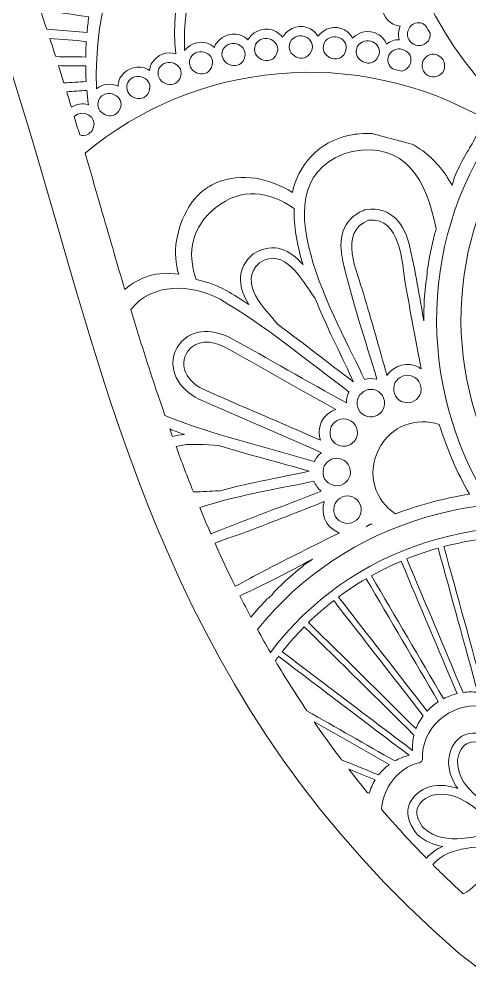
# Model space of a CAD drawing. Extents: x 13 to 948, y -975 to -268.
# Drawn here: x 94.3 to 159.5, y -739.2 to -599.6 of the extents above; entities that cross this region are included whole.
import ezdxf

# ---------------------------------------------------------------- set-up
doc = ezdxf.new("R2010")
doc.units = 0
doc.header["$MEASUREMENT"] = 0
doc.layers.add('Layer 1', color=7, linetype='Continuous', lineweight=0)

msp = doc.modelspace()

# ---------------------------------------------------------------- linework, layer by layer
at = {"layer": 'Layer 1'}
for points, knots in [([(937.67, -754.37), (937.67, -754.37), (937.67, -757.13), (937.67, -757.13), (937.67, -757.13), (936.53, -757.13), (936.53, -757.13), (936.53, -757.13), (936.53, -754.98), (936.53, -754.98), (936.53, -754.98), (936.45, -754.98), (936.45, -754.98), (936.45, -754.98), (936.45, -773.13), (936.45, -773.13), (936.45, -773.13), (936.42, -773.23), (936.42, -773.23), (936.42, -773.23), (936.42, -754.98), (936.42, -754.98), (936.42, -754.98), (930.74, -754.98), (930.74, -754.98), (930.74, -754.98), (930.74, -753.84), (930.74, -753.84), (930.74, -753.84), (937.24, -753.85), (937.24, -753.85), (937.24, -753.85), (937.24, -268.13), (937.24, -268.13), (937.24, -268.13), (585.77, -268.13), (585.77, -268.13), (585.77, -268.13), (585.77, -267.8), (585.77, -267.8), (585.77, -267.8), (584.81, -267.8), (584.81, -267.8), (584.81, -267.8), (584.81, -272.14), (584.81, -272.14), (584.81, -272.14), (583.68, -272.14), (583.68, -272.14), (583.68, -272.14), (583.68, -267.8), (583.68, -267.8), (583.68, -267.8), (233.17, -267.8), (233.17, -267.8), (233.17, -267.8), (233.17, -267.7), (233.17, -267.7), (233.17, -267.7), (231.67, -267.7), (231.67, -267.7), (231.67, -267.7), (231.67, -267.62), (231.67, -267.62), (231.67, -267.62), (194.12, -267.62), (194.12, -267.62), (189.36, -267.62), (184.7, -268.72), (180.48, -270.81), (180.33, -270.79), (180.19, -270.76), (180.05, -270.72), (180.01, -270.84), (179.96, -270.97), (179.92, -271.1), (178.75, -271.71), (177.61, -272.4), (176.52, -273.16), (171.9, -276.4), (165.53, -281), (157.98, -286.83), (75.27, -358.42), (123.19, -457.39), (13.49, -510.82), (123.19, -564.25), (75.27, -663.23), (157.98, -734.81), (165.57, -740.66), (171.95, -745.28), (176.58, -748.52), (181.7, -752.1), (187.79, -754.02), (194.04, -754.02), (194.04, -754.02), (231.67, -754.02), (231.67, -754.02), (231.67, -754.02), (231.67, -749.56), (231.67, -749.56), (231.67, -749.56), (232.61, -749.56), (232.61, -749.56), (232.61, -749.56), (232.61, -753.99), (232.61, -753.99), (232.61, -753.99), (583.68, -753.99), (583.68, -753.99), (583.68, -753.99), (583.68, -749.46), (583.68, -749.46), (583.68, -749.46), (584.81, -749.46), (584.81, -749.46), (584.81, -749.46), (584.81, -753.99), (584.81, -753.99), (584.81, -753.99), (584.25, -753.99), (584.25, -753.99), (584.25, -753.99), (584.25, -754), (584.25, -754), (578.12, -754.03), (573.17, -759.01), (573.17, -765.14), (573.17, -765.14), (573.17, -974.54), (573.17, -974.54), (573.17, -974.54), (584.25, -974.54), (584.25, -974.54), (584.25, -974.54), (584.25, -974.64), (584.25, -974.64), (584.25, -974.64), (584.94, -974.64), (584.94, -974.64), (584.94, -974.64), (588.59, -974.85), (594.96, -974.85), (596.36, -974.85), (597.89, -974.84), (599.54, -974.82), (600.97, -974.8), (602.48, -974.76), (604.08, -974.72), (621.83, -974.22), (649.87, -972.03), (679.28, -964.28), (679.8, -964.13), (680.33, -963.99), (680.87, -963.84), (682.82, -963.32), (684.78, -962.76), (686.73, -962.19), (687.31, -962.01), (687.91, -961.84), (688.49, -961.67), (694.87, -959.73), (701.26, -957.52), (707.58, -955), (709.47, -954.25), (711.33, -953.47), (713.2, -952.67), (717.19, -950.94), (721.12, -949.09), (725.02, -947.08), (726.08, -946.52), (727.16, -945.97), (728.22, -945.39), (729.98, -944.44), (731.72, -943.46), (733.45, -942.44), (734.35, -941.91), (735.25, -941.38), (736.15, -940.83), (736.98, -940.33), (737.8, -939.81), (738.62, -939.29), (739.95, -938.45), (741.26, -937.6), (742.54, -936.72), (749.1, -932.28), (755.33, -927.32), (761.12, -921.8), (761.12, -921.8), (764.53, -925.23), (771.38, -930.35), (774.03, -932.34), (777.18, -934.57), (780.85, -936.94), (784.86, -939.56), (789.49, -942.35), (794.74, -945.2), (799.76, -947.93), (805.32, -950.7), (811.46, -953.4), (811.84, -953.56), (812.22, -953.72), (812.6, -953.89), (813.4, -954.24), (814.21, -954.58), (815.04, -954.93), (816.42, -955.51), (817.84, -956.1), (819.29, -956.66), (819.88, -956.9), (820.46, -957.13), (821.04, -957.36), (822.57, -957.95), (824.11, -958.54), (825.7, -959.11), (826.6, -959.44), (827.51, -959.77), (828.44, -960.1), (852.72, -968.64), (883.55, -975.22), (920.95, -975.22), (925.99, -975.22), (931.16, -975.1), (936.45, -974.85), (936.45, -974.85), (936.44, -957.65), (936.44, -957.65), (936.44, -957.65), (936.44, -957.65), (936.45, -957.65), (936.45, -957.65), (936.45, -974.85), (936.45, -974.85), (936.45, -974.85), (936.53, -974.85), (936.53, -974.85), (936.53, -974.85), (936.53, -965.78), (936.53, -965.78), (936.53, -965.78), (937.67, -965.78), (937.67, -965.78), (937.67, -965.78), (937.67, -974.85), (937.67, -974.85), (937.67, -974.85), (947.59, -974.85), (947.59, -974.85), (947.59, -974.85), (947.59, -765.45), (947.59, -765.45), (947.59, -759.71), (943.24, -754.98), (937.67, -754.37)], [0, 0, 0, 0, 1, 1, 1, 2, 2, 2, 3, 3, 3, 4, 4, 4, 5, 5, 5, 6, 6, 6, 7, 7, 7, 8, 8, 8, 9, 9, 9, 10, 10, 10, 11, 11, 11, 12, 12, 12, 13, 13, 13, 14, 14, 14, 15, 15, 15, 16, 16, 16, 17, 17, 17, 18, 18, 18, 19, 19, 19, 20, 20, 20, 21, 21, 21, 22, 22, 22, 23, 23, 23, 24, 24, 24, 25, 25, 25, 26, 26, 26, 27, 27, 27, 28, 28, 28, 29, 29, 29, 30, 30, 30, 31, 31, 31, 32, 32, 32, 33, 33, 33, 34, 34, 34, 35, 35, 35, 36, 36, 36, 37, 37, 37, 38, 38, 38, 39, 39, 39, 40, 40, 40, 41, 41, 41, 42, 42, 42, 43, 43, 43, 44, 44, 44, 45, 45, 45, 46, 46, 46, 47, 47, 47, 48, 48, 48, 49, 49, 49, 50, 50, 50, 51, 51, 51, 52, 52, 52, 53, 53, 53, 54, 54, 54, 55, 55, 55, 56, 56, 56, 57, 57, 57, 58, 58, 58, 59, 59, 59, 60, 60, 60, 61, 61, 61, 62, 62, 62, 63, 63, 63, 64, 64, 64, 65, 65, 65, 66, 66, 66, 67, 67, 67, 68, 68, 68, 69, 69, 69, 70, 70, 70, 71, 71, 71, 72, 72, 72, 73, 73, 73, 74, 74, 74, 75, 75, 75, 76, 76, 76, 77, 77, 77, 78, 78, 78, 79, 79, 79, 80, 80, 80, 81, 81, 81, 82, 82, 82, 83, 83, 83, 84, 84, 84, 84]), ([(224.87, -540.91), (224.67, -540.76), (224.47, -540.6), (224.28, -540.45), (223.26, -539.67), (222.25, -538.88), (221.24, -538.09), (221.24, -538.07), (221.21, -538.07), (221.21, -538.06), (221.16, -538.04), (221.13, -538.03), (221.09, -538.01), (221.08, -538.01), (221.08, -538.01), (221.08, -538.01), (220.25, -537.63), (219.57, -537.41), (219.17, -537.29), (219.17, -537.29), (219.13, -537.29), (219.13, -537.29), (218.95, -537.23), (218.83, -537.2), (218.78, -537.19), (218.76, -537.19), (218.75, -537.18), (218.75, -537.18), (217.9, -536.96), (217.1, -536.85), (216.37, -536.82), (215.66, -536.78), (215, -536.82), (214.42, -536.9), (212.82, -537.12), (211.76, -537.63), (211.58, -537.73), (211.57, -537.73), (211.57, -537.74), (211.55, -537.75), (211.55, -537.74), (211.55, -537.74), (211.55, -537.74), (209.74, -538.54), (208.15, -539.82), (206.98, -541.55), (204.77, -538.31), (201.21, -535.86), (197.28, -535.86), (197.12, -535.86), (196.97, -535.86), (196.82, -535.86), (196.51, -535.88), (196.2, -535.91), (195.89, -535.96), (195.73, -535.99), (195.58, -536.01), (195.42, -536.04), (195.41, -536.04), (195.41, -536.03), (195.4, -536.05), (194.57, -536.22), (193.86, -536.51), (193.3, -536.79), (192.57, -537.16), (192.1, -537.51), (192, -537.6), (191.99, -537.61), (191.98, -537.62), (191.98, -537.62), (191.98, -537.62), (191.97, -537.63), (191.97, -537.63), (189.21, -539.6), (187.04, -542.96), (186.79, -546.15), (178.52, -540.79), (167.28, -550.46), (171.46, -559.39), (169.04, -559.28), (166.34, -560.13), (164.15, -561.61), (164.08, -561.65), (164.02, -561.69), (163.94, -561.73), (163.93, -561.73), (163.91, -561.75), (163.9, -561.76), (163.88, -561.77), (163.84, -561.79), (163.82, -561.81), (162.64, -562.55), (161.81, -563.47), (161.21, -564.35), (160.71, -565.1), (160.38, -565.81), (160.18, -566.35), (159.95, -566.95), (159.87, -567.34), (159.87, -567.34), (159.87, -567.34), (159.9, -567.33), (159.9, -567.33), (158.86, -571.47), (160.83, -575.74), (163.91, -578.62), (161.67, -579.7), (159.99, -581.4), (158.95, -583.48), (158.95, -583.48), (158.81, -583.76), (158.81, -583.76), (158.81, -583.76), (158.81, -583.77), (158.8, -583.79), (158.79, -583.81), (158.78, -583.84), (158.77, -583.86), (158.76, -583.89), (158.74, -583.91), (158.73, -583.95), (158.71, -584.01), (158.68, -584.1), (158.64, -584.18), (158.39, -584.92), (157.89, -586.57), (157.8, -588.55), (157.8, -588.55), (157.8, -588.85), (157.8, -588.85), (157.75, -590.35), (157.96, -592.02), (158.66, -593.62), (158.66, -593.62), (158.67, -593.63), (158.67, -593.63), (160.34, -597.46), (164.88, -600.95), (175.77, -601.02), (175.6, -601.14), (175.42, -601.24), (175.25, -601.35), (175.11, -601.44), (174.97, -601.53), (174.84, -601.63), (173.85, -602.27), (172.95, -602.9), (172.12, -603.52), (171.76, -603.8), (171.42, -604.06), (171.09, -604.33), (169.45, -605.62), (168.16, -606.82), (167.17, -607.83), (166.95, -608.05), (166.75, -608.25), (166.56, -608.45), (166.46, -608.56), (166.36, -608.67), (166.27, -608.76), (165.29, -609.83), (164.77, -610.54), (164.67, -610.69), (164.67, -610.71), (164.66, -610.71), (164.66, -610.71), (164.66, -610.71), (164.66, -610.72), (164.66, -610.72), (164.42, -610.99), (164.18, -611.27), (163.96, -611.56), (143.54, -591.73), (142.85, -558.25), (164.21, -538.58), (181.39, -522.76), (206.4, -521.95), (224.87, -533.69), (224.87, -533.69), (224.87, -540.91), (224.87, -540.91)], [0, 0, 0, 0, 1, 1, 1, 2, 2, 2, 3, 3, 3, 4, 4, 4, 5, 5, 5, 6, 6, 6, 7, 7, 7, 8, 8, 8, 9, 9, 9, 10, 10, 10, 11, 11, 11, 12, 12, 12, 13, 13, 13, 14, 14, 14, 15, 15, 15, 16, 16, 16, 17, 17, 17, 18, 18, 18, 19, 19, 19, 20, 20, 20, 21, 21, 21, 22, 22, 22, 23, 23, 23, 24, 24, 24, 25, 25, 25, 26, 26, 26, 27, 27, 27, 28, 28, 28, 29, 29, 29, 30, 30, 30, 31, 31, 31, 32, 32, 32, 33, 33, 33, 34, 34, 34, 35, 35, 35, 36, 36, 36, 37, 37, 37, 38, 38, 38, 39, 39, 39, 40, 40, 40, 41, 41, 41, 42, 42, 42, 43, 43, 43, 44, 44, 44, 45, 45, 45, 46, 46, 46, 47, 47, 47, 48, 48, 48, 49, 49, 49, 50, 50, 50, 51, 51, 51, 52, 52, 52, 53, 53, 53, 54, 54, 54, 55, 55, 55, 56, 56, 56, 57, 57, 57, 58, 58, 58, 59, 59, 59, 60, 60, 60, 60]), ([(116.94, -604.58), (115.67, -604.18), (114.3, -604.71), (113.56, -605.82), (113.49, -605.88), (113.44, -605.96), (113.4, -606.06), (113.27, -606.36), (113.2, -606.67), (113.16, -606.99), (113.09, -606.95), (113.03, -606.9), (112.97, -606.86), (111.55, -606.07), (109.9, -606.59), (109.03, -607.87), (108.96, -607.92), (108.91, -607.99), (108.87, -608.1), (108.71, -608.48), (108.63, -608.87), (108.6, -609.27), (107.54, -608.76), (106.36, -608.94), (105.49, -609.63), (104.49, -586.21), (121.46, -563.76), (144.29, -558.41), (143.86, -559.43), (143.98, -560.62), (144.76, -561.52), (144.4, -561.64), (144.05, -561.83), (143.73, -562.07), (142.58, -563.2), (142.43, -565.05), (143.55, -566.27), (143.63, -566.36), (143.73, -566.43), (143.82, -566.5), (143.52, -566.63), (143.25, -566.78), (142.99, -566.99), (141.96, -568.01), (141.74, -569.6), (142.52, -570.8), (126.53, -573.45), (115.23, -588.47), (116.94, -604.58)], [0, 0, 0, 0, 1, 1, 1, 2, 2, 2, 3, 3, 3, 4, 4, 4, 5, 5, 5, 6, 6, 6, 7, 7, 7, 8, 8, 8, 9, 9, 9, 10, 10, 10, 11, 11, 11, 12, 12, 12, 13, 13, 13, 14, 14, 14, 15, 15, 15, 16, 16, 16, 16]), ([(146.18, -601.71), (144.93, -601.01), (143.48, -601.34), (142.56, -602.32), (142.3, -601.82), (141.9, -601.4), (141.4, -601.12), (140.02, -600.36), (138.42, -600.83), (137.54, -602.03), (137.28, -601.6), (136.92, -601.24), (136.48, -600.98), (135.07, -600.21), (133.4, -600.72), (132.54, -602), (132.49, -602.05), (132.44, -602.12), (132.39, -602.19), (132.15, -601.86), (131.84, -601.56), (131.46, -601.35), (130.06, -600.58), (128.39, -601.08), (127.53, -602.36), (127.47, -602.42), (127.42, -602.49), (127.39, -602.56), (127.2, -602.38), (126.99, -602.2), (126.76, -602.07), (125.34, -601.29), (123.69, -601.81), (122.82, -603.09), (122.75, -603.14), (122.7, -603.21), (122.66, -603.31), (122.61, -603.43), (122.59, -603.54), (122.55, -603.65), (122.4, -603.51), (122.23, -603.39), (122.05, -603.28), (120.71, -602.54), (119.14, -602.96), (118.24, -604.08), (117.52, -589.35), (128.01, -575.44), (142.4, -572.19), (141.58, -573.32), (141.57, -574.89), (142.56, -575.98), (142.74, -576.17), (142.94, -576.32), (143.14, -576.45), (143.05, -576.51), (142.96, -576.57), (142.86, -576.65), (141.71, -577.78), (141.56, -579.62), (142.68, -580.84), (142.89, -581.07), (143.14, -581.25), (143.42, -581.4), (142.3, -582.53), (142.15, -584.36), (143.26, -585.56), (143.58, -585.93), (143.99, -586.17), (144.43, -586.33), (143.3, -587.45), (143.16, -589.27), (144.26, -590.49), (144.64, -590.9), (145.13, -591.18), (145.63, -591.32), (144.76, -592.46), (144.71, -594.07), (145.73, -595.19), (146.15, -595.65), (146.7, -595.94), (147.29, -596.07), (146.61, -597.18), (146.66, -598.63), (147.58, -599.63), (148.07, -600.18), (148.75, -600.48), (149.45, -600.56), (149.18, -601.19), (149.13, -601.88), (149.31, -602.53), (148.64, -602.53), (147.99, -602.76), (147.47, -603.18), (147.21, -602.57), (146.79, -602.04), (146.18, -601.71)], [0, 0, 0, 0, 1, 1, 1, 2, 2, 2, 3, 3, 3, 4, 4, 4, 5, 5, 5, 6, 6, 6, 7, 7, 7, 8, 8, 8, 9, 9, 9, 10, 10, 10, 11, 11, 11, 12, 12, 12, 13, 13, 13, 14, 14, 14, 15, 15, 15, 16, 16, 16, 17, 17, 17, 18, 18, 18, 19, 19, 19, 20, 20, 20, 21, 21, 21, 22, 22, 22, 23, 23, 23, 24, 24, 24, 25, 25, 25, 26, 26, 26, 27, 27, 27, 28, 28, 28, 29, 29, 29, 30, 30, 30, 31, 31, 31, 32, 32, 32, 32]), ([(215.69, -596.46), (215.9, -597.78), (216.16, -599.08), (216.48, -600.38), (198.47, -595.03), (178.8, -600.92), (167.28, -616.02), (155.71, -631.17), (155.42, -651.88), (165.44, -667.77), (164.11, -667.82), (162.78, -667.92), (161.46, -668.06), (151.3, -650.64), (152.62, -628.38), (165.48, -612.61), (177.53, -597.81), (197.33, -591.71), (215.69, -596.46)], [0, 0, 0, 0, 1, 1, 1, 2, 2, 2, 3, 3, 3, 4, 4, 4, 5, 5, 5, 6, 6, 6, 6]), ([(95.71, -593.61), (98.79, -594.32), (101.88, -595.03), (104.97, -595.74), (104.8, -596.47), (104.67, -597.21), (104.54, -597.96), (102.62, -597.66), (100.71, -597.36), (98.79, -597.06), (97.98, -596.94), (97.64, -598.19), (98.46, -598.32), (100.43, -598.63), (102.4, -598.94), (104.36, -599.24), (104.27, -599.99), (104.17, -600.74), (104.11, -601.49), (104.11, -601.49), (98.27, -601), (98.27, -601), (97.45, -598.54), (96.6, -596.07), (95.71, -593.61)], [0, 0, 0, 0, 1, 1, 1, 2, 2, 2, 3, 3, 3, 4, 4, 4, 5, 5, 5, 6, 6, 6, 7, 7, 7, 8, 8, 8, 8]), ([(153.22, -603), (152.53, -603.59), (151.45, -603.48), (150.87, -602.8), (150.27, -602.07), (150.42, -601.09), (151.06, -600.45), (151.78, -599.88), (152.59, -600.02), (153.13, -600.47), (153.34, -600.86), (153.56, -601.23), (153.78, -601.6), (153.85, -602.08), (153.71, -602.59), (153.22, -603)], [0, 0, 0, 0, 1, 1, 1, 2, 2, 2, 3, 3, 3, 4, 4, 4, 5, 5, 5, 5]), ([(131.55, -604.62), (130.66, -606.57), (127.68, -605.22), (128.49, -603.24), (129.53, -601.4), (132.44, -602.66), (131.55, -604.62)], [0, 0, 0, 0, 1, 1, 1, 2, 2, 2, 2]), ([(136.56, -604.25), (135.68, -606.2), (132.7, -604.86), (133.51, -602.88), (134.54, -601.04), (137.45, -602.29), (136.56, -604.25)], [0, 0, 0, 0, 1, 1, 1, 2, 2, 2, 2]), ([(141.47, -604.39), (140.59, -606.33), (137.61, -604.98), (138.43, -603.02), (139.46, -601.17), (142.37, -602.43), (141.47, -604.39)], [0, 0, 0, 0, 1, 1, 1, 2, 2, 2, 2]), ([(98.71, -602.34), (100.47, -602.48), (102.24, -602.63), (103.99, -602.78), (103.95, -603.52), (103.92, -604.29), (103.91, -605.04), (102.47, -605.02), (101.01, -605.01), (99.57, -604.98), (99.29, -604.1), (99, -603.22), (98.71, -602.34)], [0, 0, 0, 0, 1, 1, 1, 2, 2, 2, 3, 3, 3, 4, 4, 4, 4]), ([(126.84, -605.34), (125.95, -607.28), (122.97, -605.94), (123.78, -603.96), (124.82, -602.13), (127.72, -603.38), (126.84, -605.34)], [0, 0, 0, 0, 1, 1, 1, 2, 2, 2, 2]), ([(146.27, -604.97), (145.37, -606.92), (142.4, -605.57), (143.21, -603.59), (144.24, -601.76), (147.16, -603), (146.27, -604.97)], [0, 0, 0, 0, 1, 1, 1, 2, 2, 2, 2]), ([(147.79, -604.77), (148.82, -602.93), (151.73, -604.18), (150.84, -606.15), (150.58, -606.73), (150.11, -607.02), (149.63, -607.09), (149.22, -606.97), (148.8, -606.87), (148.38, -606.76), (147.79, -606.36), (147.44, -605.63), (147.79, -604.77)], [0, 0, 0, 0, 1, 1, 1, 2, 2, 2, 3, 3, 3, 4, 4, 4, 4]), ([(106.1, -626.81), (105.35, -624.2), (104.6, -621.59), (103.83, -618.98), (119.66, -605.63), (143.08, -603.19), (161.98, -614.18), (161.37, -615.05), (160.8, -615.93), (160.24, -616.83), (160.22, -616.88), (160.2, -616.94), (160.18, -616.99), (160, -617.42), (159.69, -617.77), (159.5, -618.2), (159.39, -618.44), (159.25, -618.67), (159.07, -618.89), (159.06, -618.92), (159.04, -618.93), (159.02, -618.95), (158.38, -620.12), (157.79, -621.31), (157.24, -622.53), (157.24, -622.68), (157.21, -622.83), (157.18, -622.97), (157.13, -623.19), (157.04, -623.41), (156.95, -623.6), (156.59, -622.96), (156.23, -622.36), (155.84, -621.82), (155.12, -620.81), (154.34, -619.98), (153.54, -619.3), (152.76, -618.62), (151.96, -618.08), (151.16, -617.66), (150.44, -617.47), (149.73, -617.28), (149.02, -617.09), (147.8, -616.77), (146.58, -616.44), (145.37, -616.11), (145.37, -616.1), (145.35, -616.11), (145.34, -616.1), (145.34, -616.1), (145.21, -616.1), (145.21, -616.1), (145.2, -616.1), (145.2, -616.1), (145.2, -616.1), (144.31, -616.07), (143.61, -616.13), (143.21, -616.19), (143.21, -616.19), (143.17, -616.19), (143.17, -616.19), (142.99, -616.21), (142.87, -616.22), (142.81, -616.24), (142.8, -616.25), (142.79, -616.25), (142.79, -616.25), (141.94, -616.37), (141.17, -616.57), (140.5, -616.83), (139.84, -617.06), (139.27, -617.34), (138.78, -617.64), (137.41, -618.45), (136.66, -619.31), (136.52, -619.47), (136.51, -619.47), (136.52, -619.48), (136.51, -619.49), (136.5, -619.49), (136.5, -619.49), (136.5, -619.49), (135.18, -620.9), (134.24, -622.66), (133.83, -624.66), (130.61, -622.58), (126.47, -621.72), (122.92, -623.22), (122.78, -623.28), (122.64, -623.34), (122.51, -623.4), (122.23, -623.54), (121.97, -623.68), (121.71, -623.84), (121.58, -623.92), (121.45, -624), (121.31, -624.09), (121.3, -624.09), (121.3, -624.09), (121.3, -624.1), (120.61, -624.58), (120.08, -625.12), (119.69, -625.58), (119.17, -626.19), (118.89, -626.69), (118.83, -626.8), (118.82, -626.81), (118.81, -626.82), (118.81, -626.82), (118.81, -626.82), (118.81, -626.84), (118.81, -626.84), (117.06, -629.67), (116.39, -633.53), (117.38, -636.49), (114.35, -635.96), (111.63, -636.92), (109.56, -638.68), (108.39, -634.71), (107.24, -630.74), (106.1, -626.81)], [0, 0, 0, 0, 1, 1, 1, 2, 2, 2, 3, 3, 3, 4, 4, 4, 5, 5, 5, 6, 6, 6, 7, 7, 7, 8, 8, 8, 9, 9, 9, 10, 10, 10, 11, 11, 11, 12, 12, 12, 13, 13, 13, 14, 14, 14, 15, 15, 15, 16, 16, 16, 17, 17, 17, 18, 18, 18, 19, 19, 19, 20, 20, 20, 21, 21, 21, 22, 22, 22, 23, 23, 23, 24, 24, 24, 25, 25, 25, 26, 26, 26, 27, 27, 27, 28, 28, 28, 29, 29, 29, 30, 30, 30, 31, 31, 31, 32, 32, 32, 33, 33, 33, 34, 34, 34, 35, 35, 35, 36, 36, 36, 37, 37, 37, 38, 38, 38, 39, 39, 39, 40, 40, 40, 40]), ([(122.12, -606.54), (121.24, -608.5), (118.26, -607.15), (119.07, -605.17), (120.11, -603.33), (123.01, -604.58), (122.12, -606.54)], [0, 0, 0, 0, 1, 1, 1, 2, 2, 2, 2]), ([(155.6, -607.3), (154.96, -607.98), (153.92, -608.21), (153.16, -607.51), (152.54, -606.94), (152.45, -605.97), (152.95, -605.29), (154.27, -603.54), (156.7, -605.52), (155.6, -607.3)], [0, 0, 0, 0, 1, 1, 1, 2, 2, 2, 3, 3, 3, 3]), ([(117.57, -608.08), (116.69, -610.03), (113.71, -608.68), (114.52, -606.71), (115.56, -604.86), (118.46, -606.12), (117.57, -608.08)], [0, 0, 0, 0, 1, 1, 1, 2, 2, 2, 2]), ([(99.99, -606.29), (101.29, -606.31), (102.6, -606.33), (103.91, -606.34), (103.92, -607.09), (103.94, -607.84), (103.98, -608.6), (102.91, -608.66), (101.84, -608.72), (100.76, -608.78), (100.51, -607.95), (100.25, -607.12), (99.99, -606.29)], [0, 0, 0, 0, 1, 1, 1, 2, 2, 2, 3, 3, 3, 4, 4, 4, 4]), ([(113.04, -610.12), (112.16, -612.07), (109.18, -610.72), (110, -608.75), (111.03, -606.9), (113.93, -608.16), (113.04, -610.12)], [0, 0, 0, 0, 1, 1, 1, 2, 2, 2, 2]), ([(101.16, -610.06), (102.13, -610), (103.11, -609.94), (104.08, -609.89), (104.14, -610.57), (104.22, -611.26), (104.3, -611.95), (103.46, -611.68), (102.57, -611.85), (101.85, -612.32), (101.62, -611.57), (101.39, -610.81), (101.16, -610.06)], [0, 0, 0, 0, 1, 1, 1, 2, 2, 2, 3, 3, 3, 4, 4, 4, 4]), ([(108.86, -612.6), (107.97, -614.55), (105, -613.2), (105.81, -611.23), (106.84, -609.39), (109.75, -610.65), (108.86, -612.6)], [0, 0, 0, 0, 1, 1, 1, 2, 2, 2, 2]), ([(103.05, -616.32), (102.78, -615.43), (102.52, -614.54), (102.25, -613.65), (103.46, -612.48), (105.78, -613.67), (104.96, -615.46), (104.88, -615.64), (104.78, -615.78), (104.67, -615.91), (104.52, -616.01), (104.39, -616.12), (104.25, -616.23), (103.88, -616.42), (103.45, -616.44), (103.05, -616.32)], [0, 0, 0, 0, 1, 1, 1, 2, 2, 2, 3, 3, 3, 4, 4, 4, 5, 5, 5, 5]), ([(150.86, -632.59), (150.07, -629.17), (148.26, -626.73), (144.51, -627.1), (144.34, -627.11), (144.23, -627.17), (144.13, -627.25), (140.97, -628.57), (140.42, -631.42), (141.14, -634.59), (142.44, -640.34), (144.42, -646.01), (146.06, -651.7), (145.45, -651.55), (144.84, -651.57), (144.26, -651.73), (140.64, -643.58), (127.74, -622.67), (142.49, -618.7), (150.11, -617.26), (153.3, -622.84), (154.64, -629.92), (154.62, -629.99), (154.6, -630.07), (154.58, -630.16), (154.53, -630.34), (154.48, -630.51), (154.41, -630.69), (153.97, -632.42), (153.63, -634.17), (153.37, -635.93), (153.37, -635.93), (153.37, -635.96), (153.37, -635.96), (153.36, -636.33), (153.34, -636.68), (153.29, -637.04), (153.27, -637.17), (153.23, -637.31), (153.18, -637.44), (152.96, -639.35), (152.85, -641.27), (152.85, -643.21), (152.25, -639.64), (151.64, -636.09), (150.86, -632.59)], [0, 0, 0, 0, 1, 1, 1, 2, 2, 2, 3, 3, 3, 4, 4, 4, 5, 5, 5, 6, 6, 6, 7, 7, 7, 8, 8, 8, 9, 9, 9, 10, 10, 10, 11, 11, 11, 12, 12, 12, 13, 13, 13, 14, 14, 14, 15, 15, 15, 15]), ([(127.54, -640.87), (126.46, -640.17), (125.36, -639.47), (124.26, -638.82), (122.88, -638.08), (121.4, -637.56), (119.91, -637.26), (118.5, -633.23), (119.32, -629.58), (122.74, -626.84), (126.4, -623.91), (130.46, -624.41), (134.08, -626.97), (134, -629.5), (134.53, -632.27), (135.38, -635.1), (133.49, -633.03), (131.21, -631.7), (128.32, -633.48), (128.22, -633.51), (128.12, -633.57), (128.03, -633.66), (127.93, -633.73), (127.85, -633.81), (127.79, -633.91), (125.58, -636.11), (126.16, -638.6), (127.54, -640.87)], [0, 0, 0, 0, 1, 1, 1, 2, 2, 2, 3, 3, 3, 4, 4, 4, 5, 5, 5, 6, 6, 6, 7, 7, 7, 8, 8, 8, 9, 9, 9, 9]), ([(147.52, -651.14), (146.43, -647.17), (145.29, -643.21), (144.13, -639.25), (143.23, -636.18), (140.41, -630.49), (144.87, -628.64), (149.57, -628.24), (149.65, -634.78), (150.23, -638.03), (150.95, -642.08), (151.68, -646.12), (152.46, -650.17), (152.36, -650.1), (152.26, -650.02), (152.16, -649.96), (150.52, -649.09), (148.55, -649.66), (147.52, -651.14)], [0, 0, 0, 0, 1, 1, 1, 2, 2, 2, 3, 3, 3, 4, 4, 4, 5, 5, 5, 6, 6, 6, 6]), ([(129.06, -634.84), (132.68, -632.37), (135.3, -637.41), (136.98, -639.81), (137.01, -639.86), (137.06, -639.88), (137.1, -639.92), (138.98, -644.58), (141.29, -648.98), (142.69, -652.06), (139.07, -649.36), (135.49, -646.51), (131.81, -643.83), (131.8, -643.83), (131.8, -643.82), (131.8, -643.81), (129.84, -641.54), (125.9, -637.71), (129.06, -634.84)], [0, 0, 0, 0, 1, 1, 1, 2, 2, 2, 3, 3, 3, 4, 4, 4, 5, 5, 5, 6, 6, 6, 6]), ([(110.44, -641.6), (113.57, -637.65), (119.23, -637.91), (123.37, -640.11), (129.95, -643.95), (135.91, -648.98), (142.02, -653.51), (142.01, -653.53), (142.01, -653.54), (142.01, -653.55), (141.99, -653.59), (141.97, -653.61), (141.94, -653.65), (141.74, -654.12), (141.65, -654.61), (141.65, -655.11), (135.97, -652.01), (130.4, -648.72), (124.72, -645.64), (122.14, -644.34), (118.78, -644.33), (117.17, -647.09), (115.42, -650.13), (117.49, -653.17), (120.28, -654.55), (126.18, -657.21), (132.17, -659.66), (138.06, -662.32), (137.67, -662.61), (137.34, -662.99), (137.09, -663.43), (137.07, -663.47), (137.07, -663.49), (137.05, -663.53), (137.04, -663.54), (137.03, -663.56), (137.01, -663.58), (129.82, -661.48), (122.34, -659.76), (115.39, -656.93), (113.61, -651.83), (111.99, -646.71), (110.44, -641.6)], [0, 0, 0, 0, 1, 1, 1, 2, 2, 2, 3, 3, 3, 4, 4, 4, 5, 5, 5, 6, 6, 6, 7, 7, 7, 8, 8, 8, 9, 9, 9, 10, 10, 10, 11, 11, 11, 12, 12, 12, 13, 13, 13, 14, 14, 14, 14]), ([(137.91, -660.53), (132.23, -657.99), (126.47, -655.63), (120.81, -653.07), (118.77, -652.07), (117.19, -649.78), (118.69, -647.63), (119.85, -645.94), (122.18, -646.1), (123.84, -646.93), (129.31, -649.9), (134.67, -653.06), (140.13, -656.06), (139.3, -656.34), (138.56, -656.91), (138.1, -657.72), (138.08, -657.76), (138.09, -657.78), (138.08, -657.81), (138.06, -657.84), (138.03, -657.87), (138.01, -657.9), (137.65, -658.76), (137.63, -659.7), (137.91, -660.53)], [0, 0, 0, 0, 1, 1, 1, 2, 2, 2, 3, 3, 3, 4, 4, 4, 5, 5, 5, 6, 6, 6, 7, 7, 7, 8, 8, 8, 8]), ([(148.69, -652.2), (149.22, -651.34), (150.18, -650.86), (151.2, -651.24), (152.28, -651.66), (152.79, -652.95), (152.28, -653.99), (151.79, -654.97), (150.58, -655.37), (149.6, -654.89), (148.55, -654.36), (148.29, -653.23), (148.69, -652.2)], [0, 0, 0, 0, 1, 1, 1, 2, 2, 2, 3, 3, 3, 4, 4, 4, 4]), ([(144.31, -656.93), (143.26, -656.4), (142.99, -655.27), (143.39, -654.26), (143.93, -653.4), (144.88, -652.9), (145.9, -653.28), (146.99, -653.7), (147.5, -654.99), (146.99, -656.04), (146.49, -657.02), (145.28, -657.41), (144.31, -656.93)], [0, 0, 0, 0, 1, 1, 1, 2, 2, 2, 3, 3, 3, 4, 4, 4, 4]), ([(143.05, -660.29), (142.56, -661.28), (141.35, -661.67), (140.38, -661.19), (139.33, -660.67), (139.06, -659.53), (139.46, -658.52), (140, -657.64), (140.95, -657.16), (141.97, -657.55), (143.05, -657.96), (143.57, -659.25), (143.05, -660.29)], [0, 0, 0, 0, 1, 1, 1, 2, 2, 2, 3, 3, 3, 4, 4, 4, 4]), ([(146.29, -661.92), (148.07, -658.33), (151.83, -657.15), (155.1, -658.24), (156.18, -661.72), (157.63, -665.11), (159.47, -668.33), (155.78, -668.9), (152.19, -669.86), (148.75, -671.18), (145.86, -669.25), (144.51, -665.53), (146.29, -661.92)], [0, 0, 0, 0, 1, 1, 1, 2, 2, 2, 3, 3, 3, 4, 4, 4, 4]), ([(116.07, -658.89), (116.78, -659.16), (117.5, -659.42), (118.21, -659.68), (117.61, -659.74), (117.03, -659.84), (116.47, -660), (116.34, -659.63), (116.21, -659.26), (116.07, -658.89)], [0, 0, 0, 0, 1, 1, 1, 2, 2, 2, 3, 3, 3, 3]), ([(116.99, -661.42), (118.9, -660.88), (121.43, -661.19), (123.11, -661.3), (123.12, -661.3), (123.13, -661.29), (123.15, -661.29), (127.5, -662.6), (131.93, -663.73), (136.26, -664.99), (132.93, -665.76), (128.05, -666.57), (123.22, -667.87), (123.16, -667.86), (123.13, -667.84), (123.06, -667.84), (122.09, -667.88), (120.8, -668.01), (119.5, -667.99), (118.63, -665.81), (117.79, -663.62), (116.99, -661.42)], [0, 0, 0, 0, 1, 1, 1, 2, 2, 2, 3, 3, 3, 4, 4, 4, 5, 5, 5, 6, 6, 6, 7, 7, 7, 7]), ([(138.44, -664.22), (138.98, -663.35), (139.94, -662.86), (140.95, -663.25), (142.04, -663.66), (142.55, -664.97), (142.03, -666), (141.55, -666.98), (140.34, -667.39), (139.36, -666.9), (138.31, -666.38), (138.05, -665.23), (138.44, -664.22)], [0, 0, 0, 0, 1, 1, 1, 2, 2, 2, 3, 3, 3, 4, 4, 4, 4]), ([(128.79, -687.91), (141.25, -672.31), (162.94, -665.54), (182.91, -672.14), (182.36, -673.19), (181.82, -674.24), (181.3, -675.3), (162.32, -669.27), (141.97, -676.08), (130.66, -691.25), (130.03, -690.15), (129.4, -689.04), (128.79, -687.91)], [0, 0, 0, 0, 1, 1, 1, 2, 2, 2, 3, 3, 3, 4, 4, 4, 4]), ([(122.03, -674.07), (121.48, -672.81), (120.94, -671.54), (120.42, -670.27), (126.37, -668.3), (133.13, -667.34), (136.95, -666.43), (137.18, -667), (137.54, -667.5), (138.02, -667.89), (132.75, -669.97), (127.41, -671.89), (122.14, -674.03), (122.11, -674.04), (122.07, -674.06), (122.03, -674.07)], [0, 0, 0, 0, 1, 1, 1, 2, 2, 2, 3, 3, 3, 4, 4, 4, 5, 5, 5, 5]), ([(140.01, -669.67), (140.54, -668.8), (141.5, -668.32), (142.52, -668.7), (143.61, -669.12), (144.12, -670.41), (143.6, -671.45), (143.11, -672.44), (141.9, -672.83), (140.92, -672.35), (139.88, -671.83), (139.61, -670.69), (140.01, -669.67)], [0, 0, 0, 0, 1, 1, 1, 2, 2, 2, 3, 3, 3, 4, 4, 4, 4]), ([(124.96, -680.46), (124.15, -678.79), (123.38, -677.11), (122.64, -675.43), (124.25, -674.71), (126.03, -674.22), (127.28, -673.74), (131.01, -672.32), (134.74, -670.87), (138.46, -669.4), (137.91, -671.1), (138.62, -673.02), (140.3, -673.79), (140.42, -673.85), (140.54, -673.88), (140.66, -673.91), (136.94, -675.76), (133.23, -677.63), (129.54, -679.52), (128.43, -680.09), (127.02, -680.97), (125.55, -681.65), (125.36, -681.25), (125.15, -680.86), (124.96, -680.46)], [0, 0, 0, 0, 1, 1, 1, 2, 2, 2, 3, 3, 3, 4, 4, 4, 5, 5, 5, 6, 6, 6, 7, 7, 7, 8, 8, 8, 8]), ([(145.41, -672.61), (145.1, -672.75), (144.81, -672.89), (144.51, -673.04), (144.77, -672.82), (145.07, -672.67), (145.41, -672.61)], [0, 0, 0, 0, 1, 1, 1, 2, 2, 2, 2]), ([(155.77, -675.92), (157.32, -675.51), (158.89, -675.18), (160.47, -674.94), (161.55, -682.68), (162.61, -690.4), (163.68, -698.14), (163.01, -697.72), (162.33, -697.42), (161.62, -697.23), (159.68, -690.13), (157.73, -683.02), (155.77, -675.92)], [0, 0, 0, 0, 1, 1, 1, 2, 2, 2, 3, 3, 3, 4, 4, 4, 4]), ([(150.39, -677.69), (151.87, -677.09), (153.39, -676.57), (154.94, -676.13), (156.84, -683.1), (158.76, -690.07), (160.68, -697.03), (159.96, -696.93), (159.24, -696.93), (158.54, -697.02), (155.82, -690.57), (153.1, -684.13), (150.39, -677.69)], [0, 0, 0, 0, 1, 1, 1, 2, 2, 2, 3, 3, 3, 4, 4, 4, 4]), ([(126.23, -683.02), (129.79, -681.44), (133.26, -679.59), (136.73, -677.75), (136.71, -677.76), (136.7, -677.77), (136.68, -677.78), (136.58, -677.87), (136.46, -677.97), (136.34, -678.04), (136.05, -678.21), (135.74, -678.41), (135.46, -678.62), (135.44, -678.64), (135.41, -678.65), (135.38, -678.68), (135.4, -678.68), (135.42, -678.7), (135.43, -678.71), (133.97, -679.86), (132.57, -681.09), (131.23, -682.4), (131.2, -682.46), (131.17, -682.51), (131.13, -682.57), (131.03, -682.71), (130.94, -682.85), (130.81, -682.98), (130.63, -683.16), (130.42, -683.33), (130.19, -683.48), (129.38, -684.33), (128.61, -685.23), (127.84, -686.15), (127.3, -685.12), (126.76, -684.07), (126.23, -683.02)], [0, 0, 0, 0, 1, 1, 1, 2, 2, 2, 3, 3, 3, 4, 4, 4, 5, 5, 5, 6, 6, 6, 7, 7, 7, 8, 8, 8, 9, 9, 9, 10, 10, 10, 11, 11, 11, 12, 12, 12, 12]), ([(145.28, -680.13), (146.68, -679.36), (148.12, -678.65), (149.59, -678.03), (152.28, -684.41), (154.98, -690.8), (157.67, -697.19), (156.99, -697.35), (156.32, -697.61), (155.7, -697.93), (155.69, -697.93), (155.69, -697.92), (155.69, -697.92), (152.22, -692), (148.75, -686.06), (145.28, -680.13)], [0, 0, 0, 0, 1, 1, 1, 2, 2, 2, 3, 3, 3, 4, 4, 4, 5, 5, 5, 5]), ([(140.51, -683.22), (141.79, -682.26), (143.13, -681.37), (144.52, -680.56), (147.99, -686.49), (151.47, -692.42), (154.95, -698.35), (154.95, -698.35), (154.95, -698.36), (154.95, -698.36), (154.36, -698.75), (153.82, -699.21), (153.34, -699.72), (149.06, -694.23), (144.79, -688.72), (140.51, -683.22)], [0, 0, 0, 0, 1, 1, 1, 2, 2, 2, 3, 3, 3, 4, 4, 4, 5, 5, 5, 5]), ([(136.17, -686.9), (137.33, -685.77), (138.56, -684.73), (139.82, -683.74), (144.14, -689.3), (148.46, -694.85), (152.77, -700.4), (152.35, -700.98), (151.99, -701.6), (151.73, -702.27), (146.55, -697.14), (141.36, -692.02), (136.17, -686.9)], [0, 0, 0, 0, 1, 1, 1, 2, 2, 2, 3, 3, 3, 4, 4, 4, 4]), ([(151.44, -703.19), (151.26, -703.9), (151.2, -704.65), (151.23, -705.43), (144.94, -700.66), (138.65, -695.9), (132.36, -691.14), (133.36, -689.86), (134.43, -688.65), (135.55, -687.51), (140.85, -692.74), (146.15, -697.97), (151.44, -703.19)], [0, 0, 0, 0, 1, 1, 1, 2, 2, 2, 3, 3, 3, 4, 4, 4, 4]), ([(131.37, -692.46), (131.53, -692.24), (131.68, -692.02), (131.84, -691.8), (131.87, -691.82), (131.88, -691.84), (131.9, -691.87), (138.18, -696.63), (144.46, -701.38), (150.74, -706.13), (149.98, -706.31), (149.3, -706.59), (148.67, -706.95), (144.41, -704.52), (140.17, -702.1), (135.92, -699.68), (134.35, -697.33), (132.83, -694.92), (131.37, -692.46)], [0, 0, 0, 0, 1, 1, 1, 2, 2, 2, 3, 3, 3, 4, 4, 4, 5, 5, 5, 6, 6, 6, 6]), ([(146.73, -713.93), (146.93, -711.33), (148.44, -708.88), (150.98, -707.61), (151.38, -707.43), (151.79, -707.3), (152.22, -707.2), (152.48, -707.14), (152.69, -706.85), (152.69, -706.57), (152.67, -706.14), (152.67, -705.71), (152.74, -705.28), (153.56, -700.7), (158.41, -697.86), (162.82, -699.38), (163.21, -699.54), (163.59, -699.74), (163.96, -699.96), (164.2, -700.12), (164.55, -700.07), (164.75, -699.86), (165.04, -699.54), (165.36, -699.25), (165.7, -698.98), (167.46, -697.73), (169.5, -697.39), (171.59, -697.79), (169.72, -702.91), (168.05, -708.11), (166.57, -713.35), (166.19, -709.63), (166.14, -705.76), (162.65, -703.51), (161.39, -702.87), (159.66, -702.6), (158.38, -703.36), (157.09, -704.11), (156.48, -705.75), (156.42, -707.16), (156.51, -708.68), (157.02, -709.91), (157.8, -710.95), (156.58, -710.5), (155.27, -710.34), (153.77, -710.64), (152.45, -711.09), (151.03, -712.11), (150.65, -713.55), (150.28, -714.99), (151.01, -716.58), (151.95, -717.62), (153.1, -718.62), (154.33, -719.11), (155.6, -719.31), (154.73, -719.7), (153.94, -720.25), (153.24, -721.03), (150.99, -718.73), (148.81, -716.36), (146.73, -713.93)], [0, 0, 0, 0, 1, 1, 1, 2, 2, 2, 3, 3, 3, 4, 4, 4, 5, 5, 5, 6, 6, 6, 7, 7, 7, 8, 8, 8, 9, 9, 9, 10, 10, 10, 11, 11, 11, 12, 12, 12, 13, 13, 13, 14, 14, 14, 15, 15, 15, 16, 16, 16, 17, 17, 17, 18, 18, 18, 19, 19, 19, 20, 20, 20, 20]), ([(140.95, -706.78), (139.6, -704.99), (138.28, -703.16), (137.01, -701.3), (140.62, -703.36), (144.23, -705.42), (147.85, -707.48), (147.26, -707.91), (146.75, -708.4), (146.32, -708.97), (144.53, -708.24), (142.74, -707.52), (140.95, -706.78)], [0, 0, 0, 0, 1, 1, 1, 2, 2, 2, 3, 3, 3, 4, 4, 4, 4]), ([(157.72, -707.14), (157.76, -706.21), (158.17, -704.98), (159.03, -704.48), (159.9, -703.97), (161.17, -704.21), (162, -704.64), (165.63, -706.98), (164.98, -711.78), (165.62, -715.72), (162.48, -713.24), (157.98, -711.45), (157.72, -707.14)], [0, 0, 0, 0, 1, 1, 1, 2, 2, 2, 3, 3, 3, 4, 4, 4, 4]), ([(144.95, -711.61), (144.88, -711.59), (144.8, -711.58), (144.73, -711.55), (143.8, -710.43), (142.9, -709.29), (142, -708.14), (143.27, -708.66), (144.54, -709.17), (145.81, -709.69), (145.44, -710.29), (145.16, -710.94), (144.95, -711.61)], [0, 0, 0, 0, 1, 1, 1, 2, 2, 2, 3, 3, 3, 4, 4, 4, 4]), ([(164.53, -717.18), (160.56, -717.64), (156.13, -719.51), (152.87, -716.69), (152.24, -716.01), (151.65, -714.86), (151.91, -713.88), (152.16, -712.9), (153.24, -712.2), (154.13, -711.89), (158.34, -711.02), (161.3, -714.83), (164.53, -717.18)], [0, 0, 0, 0, 1, 1, 1, 2, 2, 2, 3, 3, 3, 4, 4, 4, 4]), ([(154.16, -721.96), (156.63, -719.04), (161.08, -719.57), (164.77, -718.98), (162.8, -721.46), (161.27, -724.79), (158.58, -726.2), (157.07, -724.81), (155.6, -723.39), (154.16, -721.96)], [0, 0, 0, 0, 1, 1, 1, 2, 2, 2, 3, 3, 3, 3])]:
    msp.add_open_spline(points, degree=3, knots=knots, dxfattribs=at)

doc.saveas('drawing.dxf')
